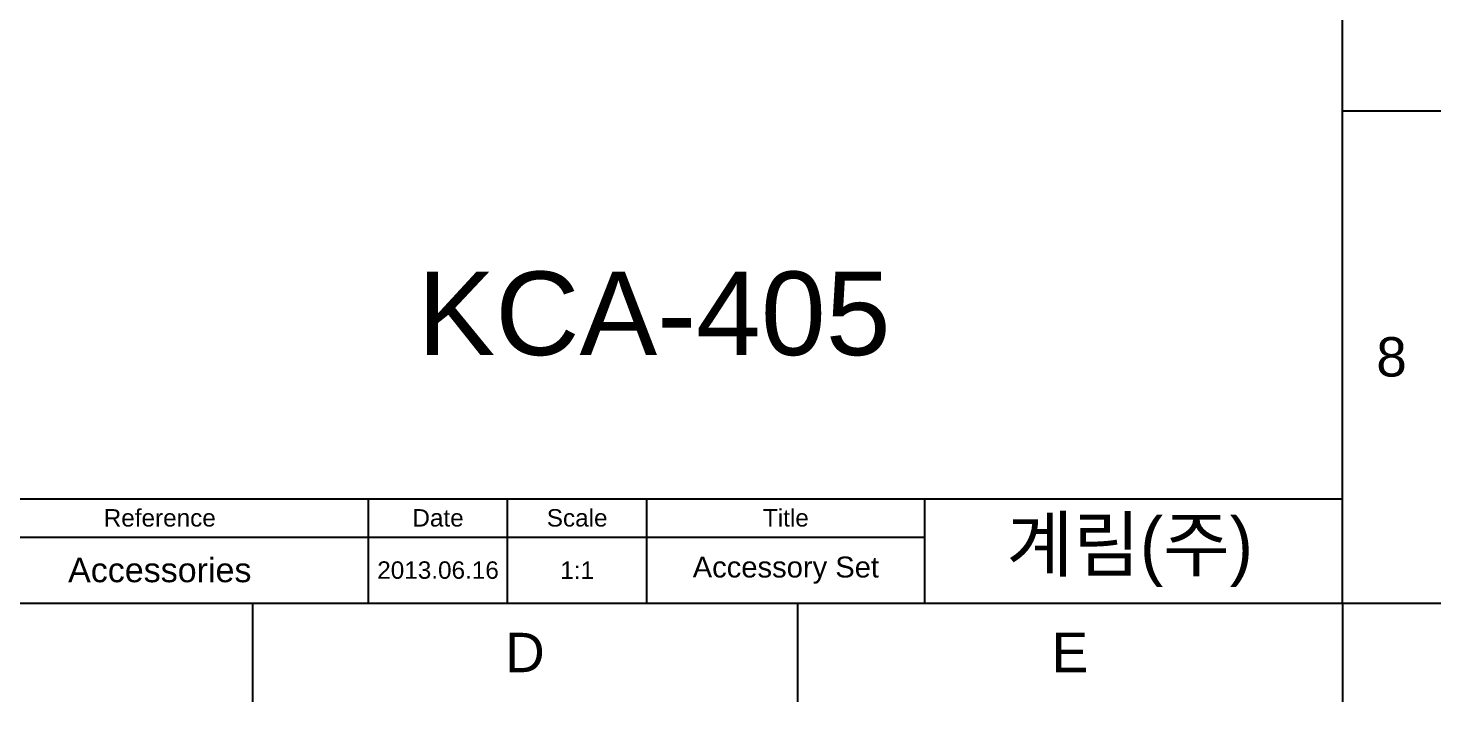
# Model space of a CAD drawing. Header units: millimetres. Extents: x 2164 to 3264, y 1200 to 2685.
# Drawn here: x 2757 to 3264, y 1200 to 1442 of the extents above; entities that cross this region are included whole.
import ezdxf

# ---------------------------------------------------------------- set-up
doc = ezdxf.new("R2010")
doc.units = ezdxf.units.MM
doc.layers.add('form22', color=7, linetype='Continuous')
doc.layers.add('main', color=7, linetype='Continuous')
doc.styles.add('Arial Regular', font='arial.ttf')
doc.styles.get("Standard").update_dxf_attribs({"font": 'arial.ttf'})

msp = doc.modelspace()

# ---------------------------------------------------------------- linework, layer by layer
at = {"layer": 'form22'}
for p, q in [((3228.78, 1235.22), (3228.78, 2649.37)), ((3228.78, 1411.99), (3264.13, 1411.99)), ((2552.53, 1272.72), (3228.78, 1272.72)), ((2878.78, 1235.22), (2878.78, 1272.72)), ((2878.78, 1235.22), (2878.78, 1272.72)), ((2878.78, 1235.22), (2878.78, 1272.72)), ((2928.78, 1235.22), (2928.78, 1272.72)), ((2978.78, 1235.22), (2978.78, 1272.72)), ((3078.78, 1235.22), (3078.78, 1272.72)), ((2728.78, 1258.97), (3078.78, 1258.97)), ((2249.48, 1235.22), (3228.78, 1235.22)), ((2837.06, 1235.22), (2837.06, 1199.87)), ((3032.92, 1235.22), (3032.92, 1199.87)), ((3228.78, 1235.22), (3228.78, 1199.87)), ((3228.78, 1235.22), (3264.13, 1235.22))]:
    msp.add_line(p, q, dxfattribs=at)

# ---------------------------------------------------------------- texts
at = {"insert": (3108.08, 1265.97), "char_height": 19.1054, "attachment_point": 1}
msp.add_mtext_dynamic_manual_height_columns('{\\fGulim|b0|i0|c129|p50;계림(주)}', width=1462.3035, gutter_width=95.53, heights=[0], dxfattribs=at)
at = {"layer": 'form22', "attachment_point": 5, "style": 'Arial Regular'}
for s, insert, char_height, width in [('8', (3246.45, 1323.61), 14.14, 47.0355), ('Reference', (2803.78, 1265.85), 6.25, 90.5571), ('Scale', (2953.78, 1265.85), 6.25, 54.5516), ('Title', (3028.78, 1265.85), 6.25, 44.2255), ('Date', (2903.78, 1265.85), 6.25, 47.2147), ('Accessories', (2803.78, 1247.1), 8.75, 147.894), ('2013.06.16', (2903.78, 1247.1), 6.25, 98.0978), ('1:1', (2953.78, 1247.1), 6.25, 31.6576), ('Accessory Set', (3028.78, 1247.1), 7.5, 148.288), ('D', (2934.99, 1217.55), 14.14, 51.8006), ('E', (3130.85, 1217.55), 14.14, 49.3412)]:
    msp.add_mtext(s, dxfattribs=dict(at, insert=insert, char_height=char_height, width=width))
at = {"layer": 'main', "insert": (2896.39, 1354.33), "char_height": 30, "width": 395.5435, "attachment_point": 1, "style": 'Arial Regular'}
msp.add_mtext('KCA-405', dxfattribs=at)

doc.saveas('drawing.dxf')
